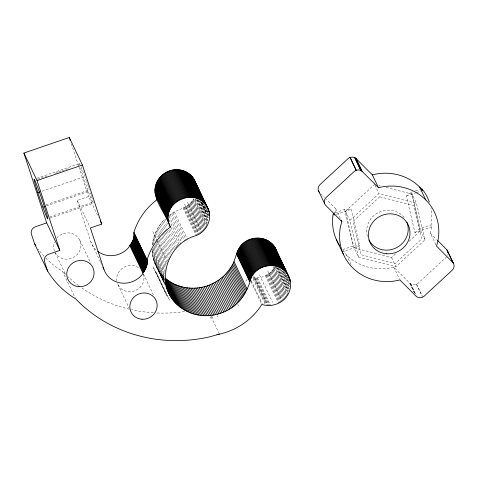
<?xml version="1.0" encoding="UTF-8"?>
<svg xmlns="http://www.w3.org/2000/svg" width="478" height="478" viewBox="0 0 478 478"><rect width="100%" height="100%" fill="white"/><g stroke="black" fill="none" stroke-linecap="round" stroke-linejoin="round"><path stroke-width="0.36" stroke-dasharray="2.39 1.79" d="M152.249 245.172C153.187 235.26 157.919 225.855 165.024 218.924L168.549 226.309M334.749 213.009L335.723 208.749L326.414 199.392M435.9 244.766L430.385 233.204L431.849 226.811L430.977 224.977L431.389 223.166A50.178 47.208 -25.5 0 0 430.941 207.984M168.836 215.59L174.362 211.891L183.098 208.008C187.621 206.161 191.523 202.78 193.913 198.507L207.04 226.034M265.117 303.972L252.629 277.79C261.281 279.015 270.584 274.665 274.832 266.975L287.965 294.502M386.11 187.406L412.09 194.116L416.469 203.293L424.954 239.848L395.921 266.706L358.398 257.009L354.019 247.837L345.534 211.282L374.567 184.418M358.398 257.009L349.908 220.454L378.946 193.596L416.469 203.293M354.019 247.837L391.542 257.528L395.927 253.477M409.072 241.312L420.58 230.671L412.09 194.116M431.849 226.811L414.904 232.613L406.42 196.058L411.217 192.281L412.61 191.803M414.904 232.613L419.702 228.837L430.977 224.977M343.001 250.185L346.43 254.858A50.178 47.208 -25.5 0 0 393.758 267.083L409.975 283.376A6.005 5.646 -25.5 0 0 410.578 283.854L410.793 283.998A6.005 5.646 -25.5 0 0 416.386 284.344L416.631 284.231A6.005 5.646 -25.5 0 0 418.184 283.179L446.046 257.403A6.005 5.646 -25.5 0 0 446.422 257.027M100.38 261.819L90.772 241.677L77.257 200.437L88.603 196.536L98.528 217.347M36.92 178.234L79.551 163.625M37.601 179.292L40.397 178.336M41.096 178.097L48.78 175.462M55.072 173.305L57.868 172.349M58.567 172.11L61.363 171.154M62.062 170.909L69.746 168.28M42.07 191.2L83.321 177.063M46.103 204.763L89.452 189.909A21.008 0.86 71 0 0 89.207 189.169M46.354 205.916L88.316 191.535M49.873 216.91L92.547 202.29M49.855 218.213L93.222 203.353M334.791 212.824L344.656 209.448L351.205 209.334L359.695 245.889L343.58 251.41M336.375 214.419L351.205 209.334M415.388 190.853L419.565 189.419M406.42 196.058L415.567 192.927M416.266 192.688L420.437 191.254M342.708 249.576L353.146 246.003L359.695 245.889M378.899 185.542L380.339 185.912M152.1 250.55C152.434 260.522 156.868 270.267 164.151 277.085M430.385 233.204L436.593 239.442M320.726 193.668L324.347 197.306M420.58 230.671L424.954 239.848M374.877 185.076L378.946 193.596M416.631 284.231L422.456 296.438M416.386 284.344L422.211 296.545M410.793 283.998L415.699 294.275M410.578 283.854L416.093 295.416M409.975 283.376L414.88 293.653M409.795 283.203L414.39 292.835M391.542 257.528L395.921 266.706M393.758 267.083L399.584 279.289M345.534 211.282L349.908 220.454M335.723 208.749L340.318 218.38M346.43 254.858L351.025 264.489M286.447 275.107L288.688 279.809M285.181 273.207L289.668 282.606M284.207 271.976L289.65 283.388M283.514 271.42L289.919 284.846M282.797 270.859L289.841 285.629M282.361 270.972L289.728 286.412M281.255 269.735L289.262 286.519M280.437 269.168L289.082 287.296M279.594 268.594L289.196 288.736M278.71 268.015L288.963 289.495M278.124 268.092L288.694 290.248M277.186 267.495L288.395 290.994M277.234 267.955L287.159 288.772M276.218 266.885L288.067 291.729M275.537 266.933L288.348 293.791M274.42 267.668L287.547 295.195M273.978 268.349L287.111 295.876M273.063 266.688L274.025 268.702M273.512 269.012L286.639 296.539M273.016 269.658L286.149 297.185M272.496 270.291L285.629 297.818M271.958 270.901L285.085 298.427M271.39 271.492L284.518 299.019M270.799 272.06L283.932 299.587M270.19 272.609L283.317 300.136M269.556 273.135L282.689 300.662M267.722 270.972L280.855 298.499M268.905 273.637L282.038 301.164M268.236 274.115L281.363 301.642M267.549 274.569L280.676 302.096M266.844 274.993L279.971 302.52M266.121 275.4L279.254 302.927M265.386 275.77L278.519 303.297M259.476 274.802L272.603 302.329M257.499 277.939L270.632 305.466M256.686 277.993L269.813 305.52M255.867 278.011L269 305.538M255.055 278.005L268.182 305.532M253.531 275.633L266.342 302.49M254.242 277.963L267.369 305.49M253.436 277.891L265.923 304.074M251.093 280.431L262.619 304.606M250.974 281.602L261.544 303.757M205.134 205.958L208.659 213.343M203.873 204.058L208.677 214.126M202.905 202.827L208.665 214.909M202.218 202.272L208.623 215.698M201.824 202.379L208.545 216.48M201.806 202.57L204.686 208.617M201.352 202.248L206.155 212.316M201.077 201.824L208.438 217.263M201.184 202.224L206.311 212.967M199.977 200.587L208.623 218.715M199.481 200.688L208.45 219.492M198.639 200.115L207.93 219.587M198.089 200.21L208.014 221.021M197.181 199.511L206.466 218.978M197.181 199.619L208.073 222.449M196.572 199.696L207.458 222.521M195.604 199.087L207.135 223.256M194.934 199.141L207.422 225.323M193.5 199.207L206.633 226.733M193.064 199.888L206.197 227.414M192.604 200.557L205.731 228.084M192.114 201.202L205.241 228.735M191.6 201.836L204.727 229.362M191.063 202.451L204.19 229.978M190.501 203.042L203.628 230.569M189.915 203.616L203.042 231.143M237.853 304.546L238.492 305.89M189.306 204.172L202.433 231.699M188.679 204.698L201.806 232.224M187.364 202.098L200.497 229.625M188.027 205.205L201.16 232.732M187.364 205.689L200.491 233.216M186.677 206.143L199.804 233.67M185.978 206.58L199.105 234.106M184.508 204.16L197.641 231.687M185.255 206.986L198.388 234.513M184.526 207.362L197.653 234.889M183.779 207.715L196.906 235.242M183.098 208.008L196.225 235.535M174.362 211.891L187.49 239.418M173.006 212.692L186.139 240.219M171.578 213.606L184.711 241.133M170.192 214.574L182.68 240.757M217.335 315.659L217.974 317.004M169.158 216.259L181.323 241.772M169.122 220.011L180.654 244.18M170.736 227.169L179.381 245.298M211.7 316.066L212.662 318.079M169.827 228.998L178.157 246.451M211.109 316.675L219.115 333.459M210.23 316.962L210.87 318.306M163.846 220.125L167.366 227.51M168.65 230.199L176.974 247.652M162.711 221.368L166.876 230.097M167.192 230.766L175.838 248.895M161.63 222.652L165.788 231.382M166.111 232.051L174.757 250.179M160.596 223.973L164.438 232.027M164.761 232.696L173.723 251.5M159.616 225.323L163.458 233.384M163.781 234.053L172.743 252.85M158.69 226.715L162.532 234.77M162.855 235.445L171.817 254.242M157.818 228.131L160.704 234.178M161.982 236.861L170.951 255.658M157.005 229.583L160.53 236.969M160.853 237.638L170.138 257.11M156.252 231.059L159.455 237.775M159.777 238.444L169.385 258.586M155.559 232.559L157.8 237.261M159.078 239.944L168.686 260.086M154.926 234.083L156.844 238.11M158.128 240.798L168.053 261.609M152.829 231.555L156.676 239.609M156.993 240.285L165.962 259.082M154.352 235.624L156.909 240.996M157.232 241.671L167.479 263.151M153.838 237.19L156.079 241.886M156.402 242.561L166.649 264.041M153.39 238.761L154.675 241.45M155.953 244.133L166.523 266.288M153.008 240.35L154.932 244.378M155.248 245.053L166.141 267.877M152.691 241.952L154.292 245.31M154.609 245.979L165.502 268.809M152.434 243.559L153.719 246.242M154.036 246.917L165.567 271.086M153.528 247.855L164.737 271.355M153.085 248.799L164.295 272.299M152.386 249.074L164.235 273.912M152.398 250.687L164.886 276.87M152.147 251.625L164.958 278.477M152.291 253.226L165.101 280.078M163.004 275.955L164.283 278.644M152.494 254.816L164.342 279.66M161.905 274.784L164.468 280.156M152.769 256.399L164.295 280.568M160.859 273.571L164.384 280.956M153.103 257.965L164.348 281.715M153.504 259.512L164.372 282.432M153.97 261.042L164.217 282.528M158.045 269.688L164.45 283.119M154.496 262.553L164.42 283.364M155.081 264.035L165.663 286.304M156.431 272.687L169.565 300.214M155.487 271.259L168.62 298.786M153.779 268.301L166.912 295.828M153.02 266.772L166.147 294.299M143.478 274.025L153.402 294.842M117.869 284.47L129.072 307.969M77.257 200.437L90.067 227.289M100.697 262.488L101.659 264.501M79.784 240.135L90.993 263.635M55.131 252.593L65.701 274.748M45.816 258.126A90.981 85.598 -25.5 0 0 62.463 271.271L75.273 298.129M86.59 181.449L86.321 180.672A21.008 0.86 71 0 0 84.982 176.89M71.353 143.812L78.715 166.308M78.942 167.013L88.603 196.536M411.217 192.281L419.702 228.837M344.656 209.448L353.146 246.003M247.132 279.337A64.225 60.431 -25.5 0 1 244.915 282.337M184.532 311.56A144.822 136.26 -25.5 0 1 156.408 312.959M153.45 312.791A144.822 136.26 -25.5 0 1 131.546 309.678M129.401 309.188A144.822 136.26 -25.5 0 1 81.971 287.995M78.488 285.468A144.822 136.26 -25.5 0 1 68.055 276.768M65.474 274.306A144.822 136.26 -25.5 0 1 62.463 271.271M44 256.208A90.981 85.598 -25.5 0 1 38.162 249.068M143.4 274.109A13.802 12.99 -25.5 0 1 134.384 290.935A13.802 12.99 -25.5 0 1 117.301 283.048M116.829 281.058A13.802 12.99 -25.5 0 1 124.089 267.196A13.802 12.99 -25.5 0 1 139.767 268.636M96.072 249.97A22.382 21.062 -25.5 0 1 90.772 241.677M56.697 238.235A13.802 12.99 -25.5 0 1 77.221 236.55A13.802 12.99 -25.5 0 1 75.309 256.298A13.802 12.99 -25.5 0 1 55.287 252.826M54.42 250.98A13.802 12.99 -25.5 0 1 54.552 241.886M92.714 200.581A21.008 0.86 71 0 1 89.924 195.861A21.008 0.86 71 0 1 81.027 169.78L80.86 169.23A21.008 0.86 71 0 1 80.167 166.804M79.718 165.018A21.008 0.86 71 0 1 80.358 164.952M81.117 166.703A21.008 0.86 71 0 1 84.72 176.161M86.859 182.226A21.008 0.86 71 0 1 87.127 183.008M87.396 183.785A21.008 0.86 71 0 1 87.665 184.568M87.928 185.345A21.008 0.86 71 0 1 88.448 186.892M88.705 187.657A21.008 0.86 71 0 1 88.956 188.416M90.378 192.771A21.008 0.86 71 0 1 90.802 194.122M91.005 194.773A21.008 0.86 71 0 1 91.394 196.022M91.573 196.619A21.008 0.86 71 0 1 92.607 200.174M367.397 236.389A21.008 19.765 -25.5 0 1 378.457 212.537A21.008 19.765 -25.5 0 1 404.31 217.723M447.796 254.505A6.005 5.646 -25.5 0 1 447.551 255.246M379.681 196.781L353.176 221.302L360.926 254.672L395.181 263.521L421.686 239L413.936 205.63L379.681 196.781"/><path stroke-width="0.72" d="M102.937 267.19L103.899 269.204A22.382 21.062 -25.5 0 0 120.474 282.94A22.382 21.062 -25.5 0 0 141.721 275.143C144.726 270.685 148.24 265.672 147.045 259.918A64.225 60.431 -25.5 0 1 169.337 227.821L170.341 227.068C166.404 213.051 148.993 197.354 157.16 181.532C159.521 176.902 163.625 173.227 168.435 171.285C177.768 167.204 190.071 170.933 194.558 180.349L208.02 208.575C212.818 218.828 206.55 231.669 196.225 235.535C163.584 244.419 152.936 291.461 183.677 309.523C196.04 317.225 212.244 317.613 225.281 311.357C239.317 305.299 247.676 291.556 251.338 277.288C257.624 263.928 278.578 261.149 287.141 273.673C291.192 279.212 291.682 286.937 288.706 293.068C284.285 302.867 271.97 307.898 261.86 304.432L261.633 304.797A64.225 60.431 -25.5 0 1 219.438 334.128L208.832 337.044A144.81 136.248 -25.5 0 1 75.59 298.798A90.969 85.592 -25.5 0 1 47.645 271.122L34.518 243.601L31.417 234.095A6.005 5.646 -25.5 0 1 35.336 226.781L46.683 222.891L59.816 250.418L48.469 254.308A6.005 5.646 -25.5 0 0 44.55 261.621L47.645 271.128M170.341 227.068C157.561 203.371 197.139 184.173 208.02 208.575M97.709 251.356A22.382 21.062 -25.5 0 0 128.588 247.616L129.729 245.423L131.534 243.35L133.26 239.592L134.031 236.013L133.918 232.392A64.225 60.431 -25.5 0 1 156.204 200.294L157.208 199.541M334.588 213.72L334.259 215.142L333.387 213.308L332.969 215.118A50.178 47.208 -25.5 0 0 339.541 245.513M178.473 305.693L165.34 278.166C177.953 289.286 197.193 291.09 212.148 283.83C219.778 280.233 226.399 274.497 230.94 267.381C235.272 261.49 235.469 253.728 239.448 247.676C247.801 233.652 272.323 235.236 276.726 251.703M349.974 157.507L350.225 157.417A6.005 5.646 -25.5 0 1 354.628 157.597L354.861 157.704A6.005 5.646 -25.5 0 1 355.74 158.248L372.35 174.87L378.474 187.711A50.178 47.208 -25.5 0 1 436.51 246.051L453.042 262.745A6.005 5.646 -25.5 0 1 453.455 263.384L453.568 263.611A6.005 5.646 -25.5 0 1 452.17 270.249L424.309 296.025A6.005 5.646 -25.5 0 1 422.761 297.077L422.516 297.191A6.005 5.646 -25.5 0 1 416.924 296.844L416.708 296.701A6.005 5.646 -25.5 0 1 416.105 296.223L399.889 279.929A50.178 47.208 -25.5 0 1 341.854 221.595L325.817 205.474A6.005 5.646 -25.5 0 1 324.687 203.801L318.468 190.722A6.005 5.646 -25.5 0 1 320.063 184.55L347.924 158.774A6.005 5.646 -25.5 0 1 349.974 157.507L356.098 170.353A6.005 5.646 -25.5 0 0 354.055 171.62L326.193 197.396A6.005 5.646 -25.5 0 0 324.598 203.568L324.687 203.801M356.098 170.353L356.349 170.264A6.005 5.646 -25.5 0 1 360.759 170.437L360.992 170.55A6.005 5.646 -25.5 0 1 361.864 171.094L378.474 187.711M46.683 222.891L23.9 153.038L69.286 137.485L82.413 165.012L101.73 224.062L90.39 227.964L103.899 269.204M23.9 153.038L37.027 180.565L82.413 165.012M37.876 192.64L39.973 191.917M42.853 207.111L44.95 206.394M216.976 334.63L219.438 334.128M437.627 240.482L446.918 249.898A6.005 5.646 -25.5 0 1 447.324 250.538L447.444 250.765A6.005 5.646 -25.5 0 1 447.958 252.719M372.35 174.87A50.178 47.208 -25.5 0 1 419.678 187.095L422.528 190.543L421.65 188.708L424.064 191.624A50.178 47.208 -25.5 0 1 429.31 202.021M419.678 187.095L425.808 199.941M447.324 250.538L453.568 263.611M446.757 249.701L453.042 262.745M355.937 158.409L362.067 171.249M355.74 158.248L361.864 171.094M354.861 157.704L360.992 170.55M354.628 157.597L360.759 170.437M350.225 157.417L356.349 170.264M341.238 220.31L341.854 221.595M336.303 239.46L343.306 254.141M275.244 248.124L289.351 277.76M274.862 247.449L289.62 278.489M274.45 246.785L289.853 279.23M274.014 246.146L287.141 273.673M273.547 245.525L286.675 273.052M288.461 276.625L290.062 279.983M288.951 278.053L290.236 280.741M273.052 244.921L286.185 272.448M289.417 279.493L290.373 281.506M272.538 244.336L285.665 271.863M271.994 243.774L285.127 271.301M271.432 243.23L284.559 270.757M270.841 242.716L283.974 270.243M270.231 242.221L283.364 269.747M269.604 241.749L282.731 269.275M268.953 241.306L282.086 268.833M268.283 240.888L281.417 268.415M267.596 240.494L280.729 268.021M266.897 240.129L280.024 267.656M266.174 239.789L279.307 267.316M265.439 239.478L278.572 267.011M264.692 239.197L277.826 266.724M263.934 238.946L277.067 266.473M263.163 238.725L276.296 266.252M262.386 238.534L275.513 266.061M261.591 238.367L274.725 265.893M260.797 238.235L273.924 265.762M259.996 238.134L273.123 265.66M259.184 238.062L272.317 265.589M258.371 238.02L271.504 265.547M257.558 238.008L270.685 265.535M256.74 238.032L269.873 265.559M255.927 238.08L269.054 265.607M255.115 238.164L268.242 265.69M254.302 238.277L267.429 265.804M253.489 238.42L266.622 265.947M252.689 238.594L265.816 266.121M251.888 238.797L265.021 266.324M251.099 239.03L264.232 266.557M250.317 239.293L263.45 266.82M249.546 239.586L262.679 267.112M248.787 239.902L261.914 267.429M248.04 240.249L261.167 267.776M247.305 240.625L260.432 268.152M246.582 241.026L259.715 268.552M245.877 241.456L259.01 268.983M245.19 241.91L258.323 269.437M244.521 242.388L257.648 269.915M243.87 242.89L256.997 270.417M243.236 243.416L256.369 270.942M242.627 243.965L255.754 271.492M242.035 244.533L255.168 272.06M241.474 245.124L254.601 272.651M240.93 245.734L254.057 273.261M240.41 246.361L253.537 273.888M239.914 247.012L253.047 274.539M239.448 247.676L252.581 275.203M239.006 248.357L252.139 275.884M238.594 249.05L251.721 276.577M238.205 249.761L251.338 277.288M237.853 250.478L250.98 278.005M237.524 251.213L250.651 278.74M237.225 251.96L250.353 279.487M236.957 252.713L250.084 280.239M236.718 253.471L249.845 280.998M236.55 254.105L249.677 281.632M234.029 261.633L247.162 289.16M193.805 178.987L208.587 210.021M193.393 178.33L208.832 210.756M192.951 177.691L206.078 205.217M196.231 184.651L198.794 190.023M200.396 193.381L203.598 200.091M205.199 203.449L207.44 208.151M208.079 209.489L209.041 211.509M192.479 177.075L205.606 204.602M208.581 210.923L209.221 212.262M233.378 263.037L246.511 290.564M191.983 176.472L205.11 203.998M191.463 175.892L204.59 203.419M190.913 175.33L204.046 202.857M190.346 174.799L203.479 202.325M208.982 214.013L209.621 215.357M189.754 174.285L202.887 201.812M232.625 264.513L245.752 292.04M189.145 173.795L202.272 201.322M188.511 173.329L201.638 200.856M187.854 172.887L200.987 200.413M187.185 172.474L200.312 200.001M231.812 265.965L244.939 293.492M186.498 172.086L199.625 199.613M185.787 171.721L198.92 199.248M230.94 267.381L244.073 294.908M185.07 171.387L198.197 198.914M184.329 171.082L197.462 198.609M183.582 170.807L196.709 198.334M230.014 268.773L243.147 296.3M182.817 170.562L195.95 198.089M182.046 170.341L195.179 197.868M229.034 270.13L242.167 297.657M181.264 170.156L194.397 197.683M180.475 169.995L193.602 197.522M179.674 169.869L192.807 197.396M228.006 271.444L241.133 298.977M178.874 169.768L192.001 197.294M178.061 169.702L191.194 197.229M226.919 272.729L240.052 300.256M177.248 169.666L190.381 197.193M176.436 169.66L189.563 197.187M225.789 273.972L238.916 301.499M175.617 169.69L188.75 197.217M174.805 169.744L187.932 197.271M224.606 275.173L237.733 302.699M173.992 169.833L187.119 197.36M173.179 169.947L186.306 197.48M223.381 276.332L236.508 303.859M172.367 170.096L185.5 197.623M171.566 170.276L184.699 197.802M222.109 277.443L235.236 304.97M170.771 170.485L183.899 198.011M169.983 170.724L183.11 198.251M220.794 278.507L233.927 306.034M169.2 170.993L182.333 198.519M168.435 171.285L181.562 198.812M219.444 279.522L232.571 307.049M167.676 171.608L180.804 199.135M166.93 171.961L180.057 199.487M218.052 280.49L231.179 308.017M166.195 172.343L179.328 199.87M165.478 172.749L178.605 200.276M216.624 281.405L229.751 308.931M164.779 173.179L177.906 200.706M164.091 173.639L177.219 201.166M215.166 282.271L228.293 309.798M163.422 174.117L176.555 201.644M162.777 174.625L175.904 202.152M213.672 283.078L226.799 310.604M162.15 175.157L175.277 202.684M161.54 175.707L174.667 203.234M160.955 176.28L174.082 203.807M212.148 283.83L225.281 311.357M160.393 176.872L173.52 204.399M159.855 177.487L172.982 205.014M210.601 284.524L223.734 312.05M159.341 178.121L172.468 205.648M158.851 178.772L171.978 206.299M209.029 285.163L222.162 312.69M158.385 179.435L171.518 206.962M157.949 180.122L171.082 207.649M157.543 180.821L170.67 208.348M207.434 285.742L220.567 313.269M157.16 181.532L170.288 209.059M156.808 182.255L169.935 209.782M205.821 286.262L218.954 313.789M156.485 182.99L169.612 210.517M156.192 183.731L169.32 211.258M155.93 184.49L169.057 212.017M204.196 286.722L217.323 314.249M155.697 185.249L168.824 212.776M155.493 186.02L168.62 213.547M155.32 186.796L168.453 214.323M155.183 187.573L168.31 215.1M202.547 287.117L215.68 314.644M155.075 188.356L168.202 215.883M154.997 189.145L168.131 216.671M154.956 189.927L168.083 217.454M154.944 190.71L168.071 218.237M200.891 287.457L214.019 314.984M154.962 191.499L168.095 219.026M155.015 192.276L168.142 219.802M155.099 193.052L168.232 220.579M155.213 193.823L168.346 221.35M155.362 194.588L168.495 222.115M199.224 287.732L212.357 315.259M197.551 287.941L210.684 315.468M195.872 288.091L209.006 315.617M194.193 288.174L207.327 315.701M192.52 288.192L205.648 315.719M190.841 288.15L203.975 315.677M189.174 288.049L202.308 315.576M187.513 287.876L200.646 315.402M185.87 287.648L198.997 315.175M184.233 287.35L197.366 314.877M182.614 286.997L195.747 314.524M181.019 286.579L194.146 314.106M179.435 286.101L192.568 313.628M177.882 285.557L191.015 313.084M176.358 284.96L189.485 312.487M174.858 284.302L187.985 311.829M173.389 283.591L186.516 311.118M171.949 282.821L185.082 310.347M170.55 281.996L183.677 309.523M169.188 281.112L182.315 308.639M167.862 280.18L180.995 307.707M166.583 279.2L179.71 306.727M165.107 279.098L177.278 304.611M165.245 280.658L176.131 303.482M165.107 281.5L175.038 302.311M165.024 282.301L173.992 301.098M165.633 284.398L172.994 299.843M165.991 285.695L172.056 298.547M166.135 286.555L167.097 288.569M166.051 286.471L171.172 297.214M166.499 287.792L170.341 295.852M166.93 288.879L169.576 294.448M133.918 232.392L147.045 259.918M133.995 232.989L147.128 260.516M134.055 233.587L147.182 261.113M134.085 234.19L147.212 261.717M134.091 234.8L147.218 262.326M134.073 235.403L147.2 262.93M134.031 236.013L147.158 263.539M133.959 236.616L147.093 264.143M133.87 237.219L146.997 264.746M133.75 237.817L146.883 265.344M146.74 265.941L133.613 238.414L133.446 239.006L146.579 266.533M133.26 239.592L146.388 267.118M133.045 240.171L146.178 267.698M132.812 240.745L145.939 268.272M132.555 241.306L145.682 268.833M132.275 241.862L145.402 269.389M131.97 242.406L145.103 269.933M131.647 242.944L144.78 270.47M131.301 243.463L144.434 270.99M130.936 243.977L144.069 271.504M130.554 244.473L143.681 272M130.147 244.951L143.281 272.478M129.729 245.423L142.856 272.95M100.129 220.705L101.73 224.062M194.558 180.349L195.191 181.765M318.468 190.722L318.563 190.955A6.005 5.646 -25.5 0 0 319.519 192.443M69.286 137.485L70.206 140.299M37.027 180.565L59.816 250.418M195.699 183.229L195.908 183.982M35.922 245.823A90.981 85.598 -25.5 0 1 34.518 243.601M406.969 222.443A21.008 19.765 -25.5 0 1 395.665 248.124A21.008 19.765 -25.5 0 1 368.867 239.974M142.032 319.226A13.802 12.99 -25.5 0 0 155.965 300.214A13.802 12.99 -25.5 0 0 132.442 298.875A13.802 12.99 -25.5 0 0 142.032 319.226M36.669 188.87A21.008 0.866 71.1 0 0 47.722 218.936A21.008 0.866 71.1 0 0 38.431 189.384A21.008 0.866 71.1 0 0 36.669 188.87M78.984 286.675A13.802 12.99 -25.5 0 0 92.911 267.662A13.802 12.99 -25.5 0 0 69.388 266.324A13.802 12.99 -25.5 0 0 78.984 286.675M386.361 253.746A21.008 19.765 -25.5 0 0 408.427 225.395A21.008 19.765 -25.5 0 0 372.756 222.324A21.008 19.765 -25.5 0 0 386.361 253.746"/></g></svg>
